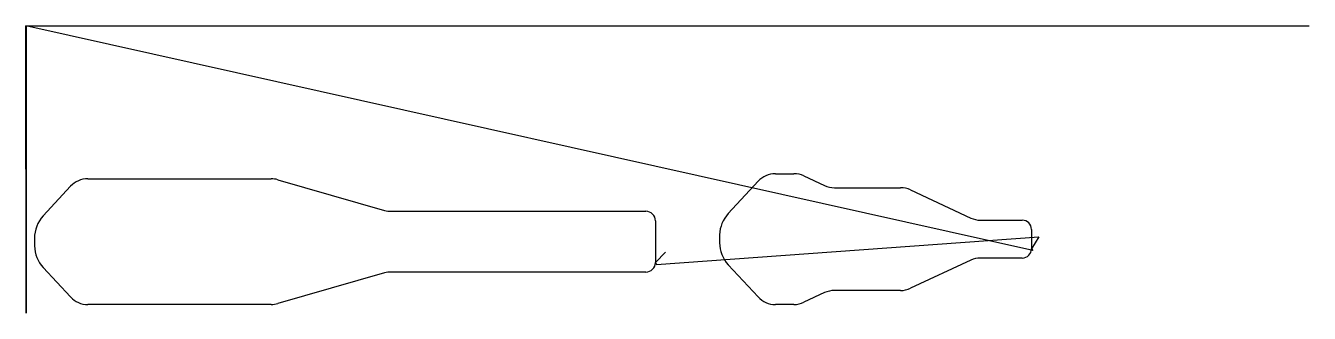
# Model space of a CAD drawing. Header units: metres. Extents: x 0 to 2768, y 0 to 620.
import ezdxf

# ---------------------------------------------------------------- set-up
doc = ezdxf.new("R2010")
doc.units = ezdxf.units.M

msp = doc.modelspace()

# ---------------------------------------------------------------- linework, layer by layer
at = {"layer": 'TOOL_0'}
for p, q in [((2171.641, 135.269), (0.001, 620.105)), ((0.001, 620.105), (1.001, 620.105)), ((1.001, -0.001), (0.001, 620.105)), ((0.001, 620.105), (1.001, 620.105)), ((1.001, 620.105), (1.001, -0.001)), ((1.001, 620.105), (2767.001, 620.105)), ((2767.001, 620.105), (2768.001, 620.105)), ((133.945, 290.001), (529.572, 290.001)), ((543.492, 288.045), (774.101, 221.919)), ((1515.022, 215.251), (1579.288, 284.652)), ((1616.708, 301), (1656.548, 301)), ((1678.102, 296.222), (1722.68, 275.435)), ((37.772, 209.969), (96.892, 273.813)), ((1743.811, 270.75), (1886.433, 270.75)), ((1907.881, 265.995), (2037.904, 205.364)), ((787.745, 220.001), (1337.499, 220.001)), ((1357.999, 199.501), (1357.999, 109.501)), ((2058.718, 200.75), (2148.884, 200.75)), ((2168.884, 180.75), (2168.884, 139.25)), ((1360.5, 105.061), (2185.02, 164.91)), ((2185.02, 164.91), (2168.882, 139.251)), ((2168.884, 139.25), (2171.641, 135.269)), ((1379.454, 132.078), (1358, 109.501)), ((2037.903, 114.637), (1907.88, 54.006)), ((2148.882, 119.251), (2058.717, 119.251)), ((96.892, 35.189), (37.772, 99.033)), ((774.102, 87.083), (543.493, 20.957)), ((1337.5, 89.001), (787.746, 89.001)), ((1357.999, 109.501), (1360.5, 105.061)), ((1579.288, 35.35), (1515.022, 104.751)), ((1722.679, 44.566), (1678.101, 23.779)), ((1886.432, 49.251), (1743.81, 49.251)), ((529.573, 19.001), (133.946, 19.001)), ((1656.547, 19.001), (1616.708, 19.001))]:
    msp.add_line(p, q, dxfattribs=at)
for centre, radius, start, end in [((133.945, 239.501), 50.5, 90, 137.199546), ((529.572, 239.501), 50.5, 73.999747, 90), ((1616.708, 250), 51, 90, 137.199423), ((1656.548, 250), 51, 64.999667, 90), ((1743.811, 320.75), 50, 244.999721, 270), ((1886.433, 220), 50.75, 64.999817, 90), ((787.745, 269.501), 49.5, 253.99991, 270), ((89.5, 162.068), 70.5, 137.199793, 179.996749), ((1337.499, 199.501), 20.5, 0, 90), ((1566.451, 167.663), 70.069, 137.221465, 178.638389), ((2058.718, 250), 49.25, 245.000115, 270), ((2148.884, 180.75), 20, 0, 90), ((2225.134, 160.001), 728.792, 179.266715, 180.604501), ((737.806, 154.501), 718.846, 179.396541, 180.734344), ((89.569, 146.962), 70.57, 181.359251, 222.778824), ((1566.383, 152.312), 70, 180, 222.800116), ((2148.882, 139.251), 20, 270, 0), ((2058.717, 70.001), 49.25, 90, 114.999885), ((787.746, 39.501), 49.5, 90, 106.00009), ((1337.5, 109.501), 20.5, 270, 0), ((133.946, 69.501), 50.5, 222.799683, 270), ((1616.708, 70.001), 51, 222.799753, 270), ((1743.81, -0.749), 50, 90, 115.000279), ((1886.432, 100.001), 50.75, 270, 295.000183), ((529.573, 69.501), 50.5, 270, 286.000253), ((1656.547, 70.001), 51, 270, 295.000333)]:
    msp.add_arc(centre, radius, start, end, dxfattribs=at)

doc.saveas('drawing.dxf')
